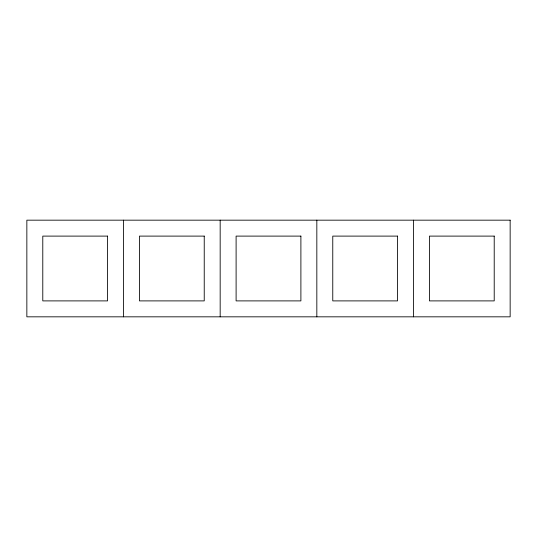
<?xml version="1.0" encoding="UTF-8"?>
<svg xmlns="http://www.w3.org/2000/svg" width="537" height="537" viewBox="0 0 537 537"><rect width="100%" height="100%" fill="white"/><g stroke="black" fill="none" stroke-linecap="round" stroke-linejoin="round"><path stroke-width="0.81" d="M413.49 220.17L413.49 316.83M316.83 220.17L316.83 316.83M220.17 220.17L220.17 316.83M123.51 220.17L123.51 316.83M510.15 220.17L26.85 220.17L26.85 316.83L510.15 316.83L510.15 220.17M107.575 236.105L42.785 236.105L42.785 300.895L107.575 300.895L107.575 236.105M204.235 236.105L139.445 236.105L139.445 300.895L204.235 300.895L204.235 236.105M300.895 236.105L236.105 236.105L236.105 300.895L300.895 300.895L300.895 236.105M397.555 236.105L332.765 236.105L332.765 300.895L397.555 300.895L397.555 236.105M494.215 236.105L429.425 236.105L429.425 300.895L494.215 300.895L494.215 236.105"/></g></svg>
